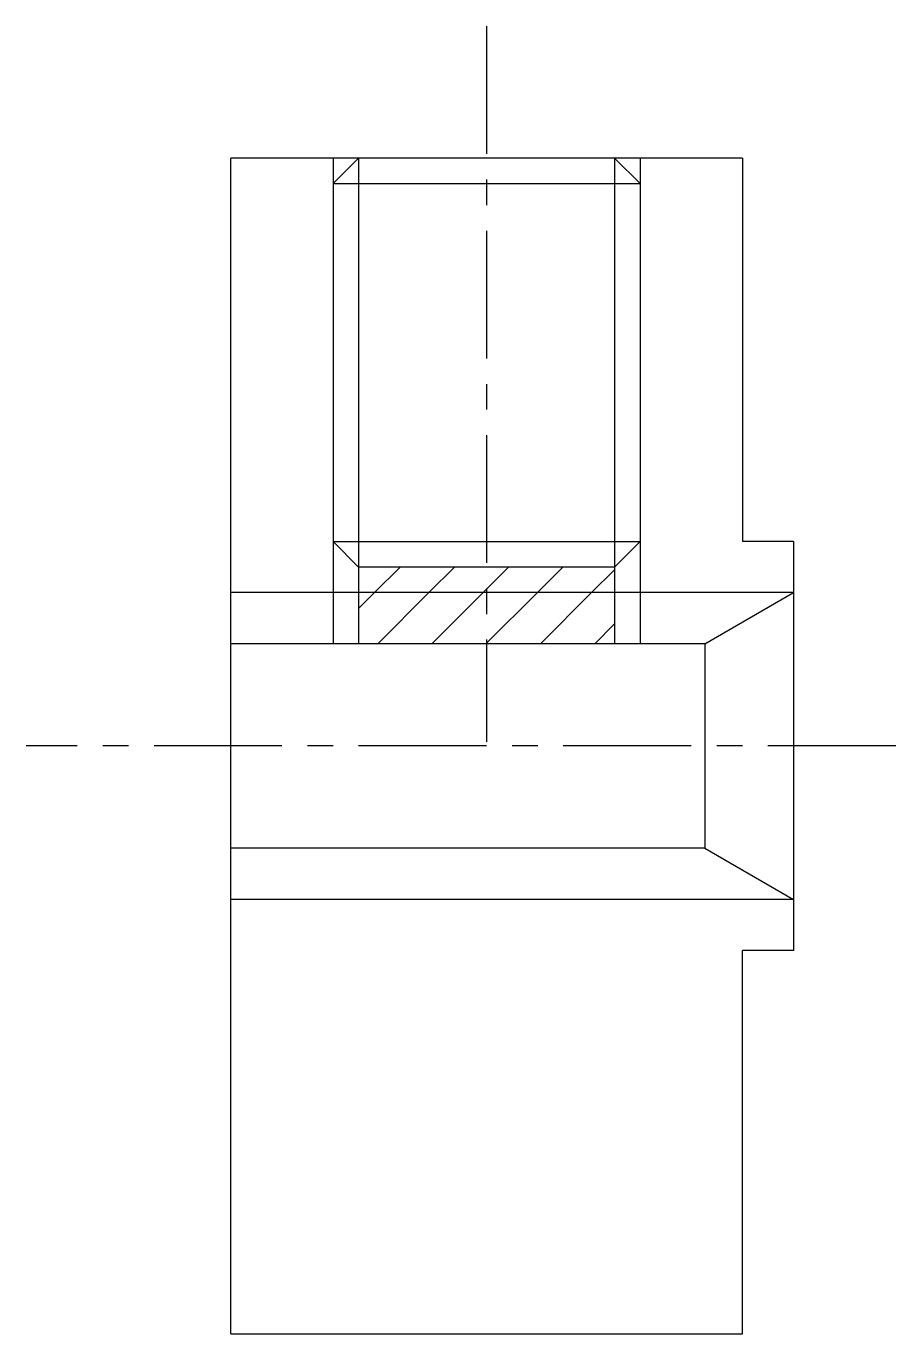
# Model space of a CAD drawing. Extents: x 142.1 to 195.6, y 85.3 to 135.1.
# Drawn here: x 187.14 to 195.64, y 118.9 to 131.69 of the extents above.
import ezdxf

# ---------------------------------------------------------------- set-up
doc = ezdxf.new("R2010")
doc.units = 0
doc.linetypes.add('CENTER', pattern=[2, 1.25, -0.25, 0.25, -0.25])
doc.layers.get('0').update_dxf_attribs({"linetype": 'CONTINUOUS'})
doc.layers.add('CENTER', color=1, linetype='CENTER')

# ---------------------------------------------------------------- blocks, each defined once
blk = doc.blocks.new('*X26')
at = {"color": 0}
for p, q in [((90.902, 45.823), (91.152, 46.073)), ((91.432, 45.823), (91.682, 46.073)), ((91.996, 45.858), (92.212, 46.073)), ((92.493, 45.823), (92.743, 46.073)), ((93.023, 45.823), (93.246, 46.047)), ((90.746, 45.668), (90.902, 45.823)), ((90.932, 45.323), (91.432, 45.823)), ((91.462, 45.323), (91.962, 45.823)), ((91.962, 45.823), (91.996, 45.858)), ((91.996, 45.327), (92.493, 45.823)), ((92.523, 45.323), (93.023, 45.823)), ((93.053, 45.323), (93.246, 45.517)), ((91.993, 45.323), (91.996, 45.327))]:
    blk.add_line(p, q, dxfattribs=at)

msp = doc.modelspace()

# ---------------------------------------------------------------- linework, layer by layer
for p, q in [((189.138, 118.898), (189.138, 130.398)), ((194.138, 130.398), (189.138, 130.398)), ((190.138, 130.398), (190.138, 125.648)), ((190.138, 130.148), (190.388, 130.398)), ((193.138, 130.148), (192.888, 130.398)), ((193.138, 130.398), (193.138, 125.648)), ((194.138, 130.398), (194.138, 126.648)), ((190.388, 126.398), (190.138, 126.648)), ((192.888, 126.398), (193.138, 126.648)), ((194.638, 126.648), (194.138, 126.648)), ((194.638, 126.648), (194.638, 122.648)), ((192.888, 126.398), (190.388, 126.398)), ((193.772, 125.648), (194.638, 126.148)), ((193.772, 125.648), (189.138, 125.648)), ((193.772, 125.648), (193.772, 123.648)), ((194.638, 125.648), (194.638, 125.648)), ((194.638, 124.648), (194.638, 124.648)), ((193.772, 123.648), (189.138, 123.648)), ((193.772, 123.648), (194.638, 123.148)), ((194.138, 118.898), (194.138, 122.648)), ((194.638, 122.648), (194.138, 122.648)), ((189.138, 118.898), (194.138, 118.898))]:
    msp.add_line(p, q)
at = {"color": 3}
for p, q in [((190.388, 130.398), (190.388, 125.648)), ((192.888, 130.398), (192.888, 125.648)), ((190.138, 130.148), (193.138, 130.148)), ((190.138, 126.648), (193.138, 126.648)), ((194.638, 126.148), (189.138, 126.148)), ((194.638, 123.148), (189.138, 123.148))]:
    msp.add_line(p, q, dxfattribs=at)
at = {"layer": 'CENTER', "color": 1, "linetype": 'CENTER'}
for p, q in [((191.638, 131.688), (191.638, 124.688)), ((195.638, 124.648), (187.138, 124.648))]:
    msp.add_line(p, q, dxfattribs=at)

# ---------------------------------------------------------------- block references
at = {"color": 3, "linetype": 'CONTINUOUS'}
msp.add_blockref('*X26', (99.642, 80.325), dxfattribs=at)

doc.saveas('drawing.dxf')
